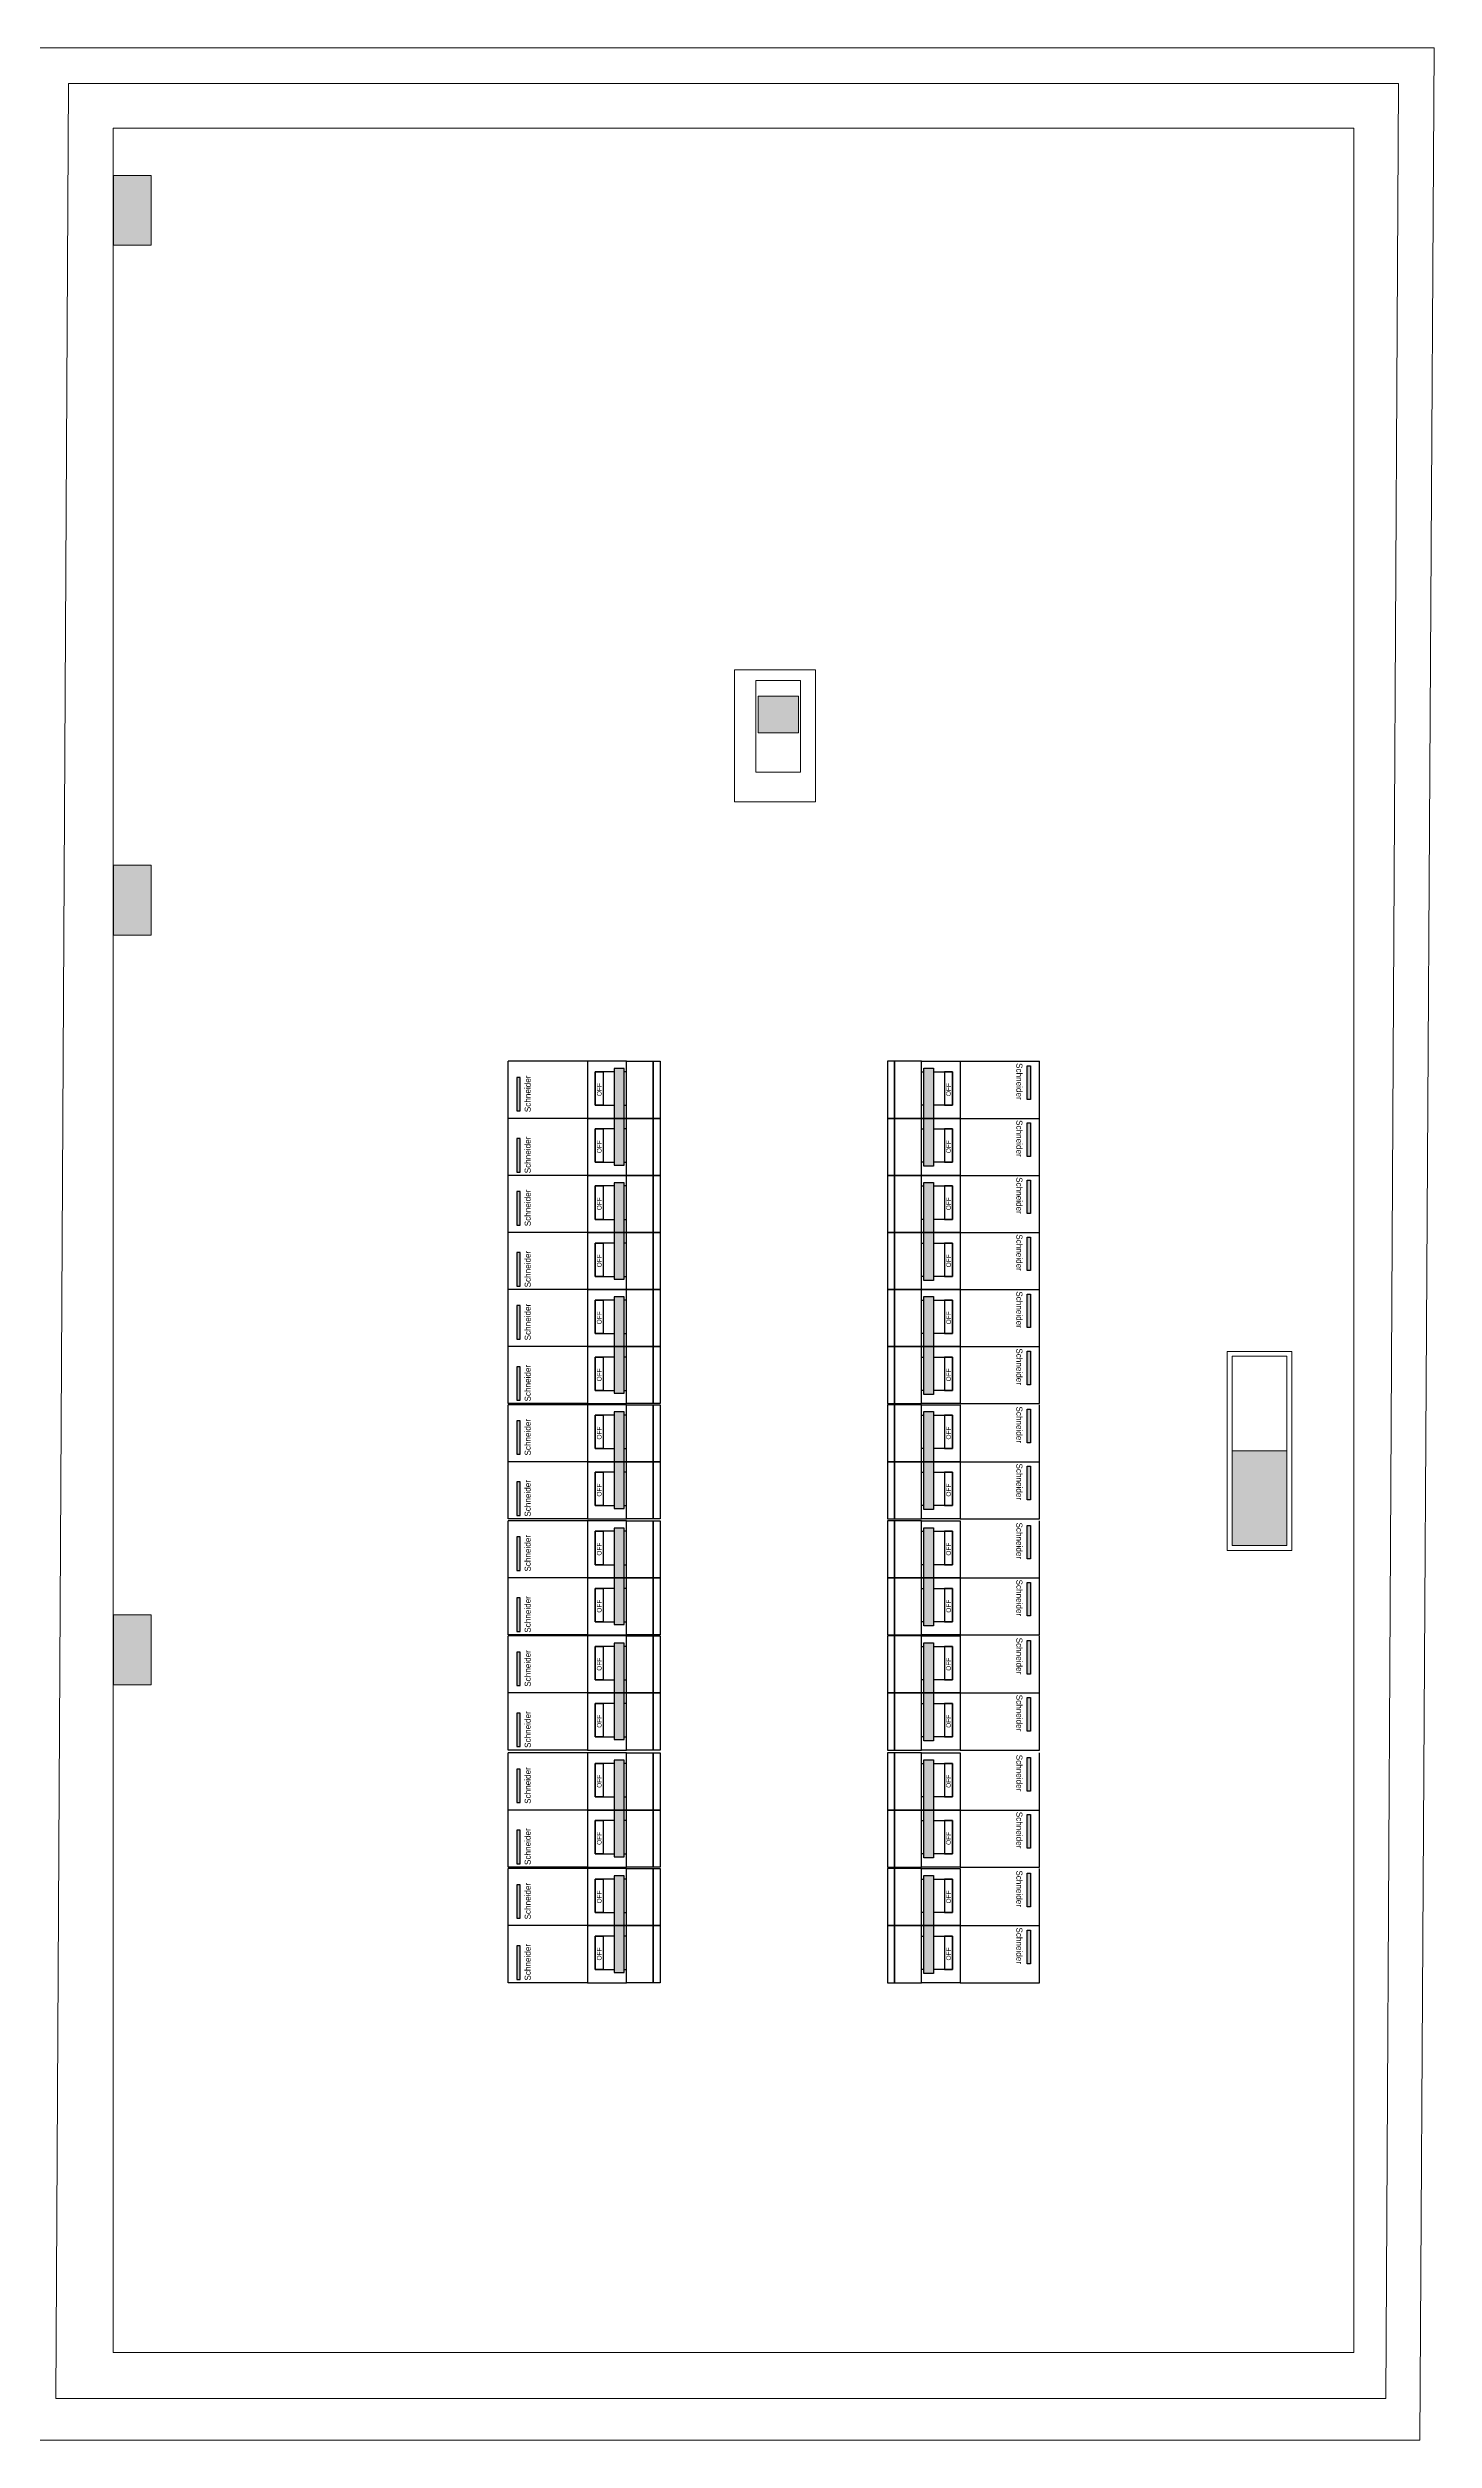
# Model space of a CAD drawing. Header units: inches. Extents: x 18739 to 22272, y 3658 to 7913.
# Drawn here: x 21853.6 to 21896.6, y 5305.5 to 5379.6 of the extents above; entities that cross this region are included whole.
import ezdxf

# ---------------------------------------------------------------- set-up
doc = ezdxf.new("R2010")
doc.units = ezdxf.units.IN
doc.header["$MEASUREMENT"] = 0
doc.layers.add('125-250AT', color=7, linetype='Continuous', lineweight=13)
doc.layers.add('ENCLOSRURE', color=7, linetype='Continuous', lineweight=20)
doc.layers.add('20-80AT', color=85, linetype='Continuous')
doc.styles.get("Standard").update_dxf_attribs({"font": 'arial.ttf'})

msp = doc.modelspace()

# ---------------------------------------------------------------- hatches: boundary and pattern name
h = msp.add_hatch(color=3)
h.dxf.hatch_style = 1
h.paths.add_polyline_path([(21884.10532, 5348.05945), (21884.00391, 5348.05945), (21884.00391, 5347.02035), (21884.10532, 5347.02035)])
h = msp.add_hatch(color=3)
h.dxf.hatch_style = 1
h.paths.add_polyline_path([(21868.1789, 5346.66373), (21868.28032, 5346.66373), (21868.28032, 5347.70283), (21868.1789, 5347.70283)])
h = msp.add_hatch(color=3)
h.dxf.hatch_style = 1
h.paths.add_polyline_path([(21871.50392, 5347.9761), (21871.20234, 5347.9761), (21871.20234, 5344.98637), (21871.50392, 5344.98637)])
h = msp.add_hatch(color=3)
h.dxf.hatch_style = 1
h.paths.add_polyline_path([(21880.79372, 5347.9855), (21881.09531, 5347.9855), (21881.09531, 5344.94942), (21880.79372, 5344.94942)])
h = msp.add_hatch(color=3)
h.dxf.hatch_style = 1
h.paths.add_polyline_path([(21868.1789, 5344.76897), (21868.28032, 5344.76897), (21868.28032, 5345.80807), (21868.1789, 5345.80807)])
h = msp.add_hatch(color=3)
h.dxf.hatch_style = 1
h.paths.add_polyline_path([(21884.10534, 5346.29104), (21884.00392, 5346.29104), (21884.00392, 5345.25194), (21884.10534, 5345.25194)])
h = msp.add_hatch(color=3)
h.dxf.hatch_style = 1
h.paths.add_polyline_path([(21871.50391, 5344.43929), (21871.20232, 5344.43929), (21871.20232, 5341.44956), (21871.50391, 5341.44956)])
h = msp.add_hatch(color=3)
h.dxf.hatch_style = 1
h.paths.add_polyline_path([(21880.79371, 5344.44869), (21881.0953, 5344.44869), (21881.0953, 5341.41261), (21880.79371, 5341.41261)])
h = msp.add_hatch(color=3)
h.dxf.hatch_style = 1
h.paths.add_polyline_path([(21884.10531, 5344.52264), (21884.0039, 5344.52264), (21884.0039, 5343.48354), (21884.10531, 5343.48354)])
h = msp.add_hatch(color=3)
h.dxf.hatch_style = 1
h.paths.add_polyline_path([(21868.17889, 5343.12692), (21868.28031, 5343.12692), (21868.28031, 5344.16602), (21868.17889, 5344.16602)])
h = msp.add_hatch(color=3)
h.dxf.hatch_style = 1
h.paths.add_polyline_path([(21868.17889, 5341.23216), (21868.28031, 5341.23216), (21868.28031, 5342.27126), (21868.17889, 5342.27126)])
h = msp.add_hatch(color=3)
h.dxf.hatch_style = 1
h.paths.add_polyline_path([(21884.10532, 5342.75423), (21884.00391, 5342.75423), (21884.00391, 5341.71513), (21884.10532, 5341.71513)])
h = msp.add_hatch(color=3)
h.dxf.hatch_style = 1
h.paths.add_polyline_path([(21868.17888, 5339.59011), (21868.28029, 5339.59011), (21868.28029, 5340.62921), (21868.17888, 5340.62921)])
h = msp.add_hatch(color=3)
h.dxf.hatch_style = 1
h.paths.add_polyline_path([(21871.5039, 5340.90248), (21871.20231, 5340.90248), (21871.20231, 5337.91275), (21871.5039, 5337.91275)])
h = msp.add_hatch(color=3)
h.dxf.hatch_style = 1
h.paths.add_polyline_path([(21880.7937, 5340.91188), (21881.09529, 5340.91188), (21881.09529, 5337.8758), (21880.7937, 5337.8758)])
h = msp.add_hatch(color=3)
h.dxf.hatch_style = 1
h.paths.add_polyline_path([(21884.1053, 5340.98583), (21884.00388, 5340.98583), (21884.00388, 5339.94673), (21884.1053, 5339.94673)])
h = msp.add_hatch(color=3)
h.dxf.hatch_style = 1
h.paths.add_polyline_path([(21884.10531, 5339.21742), (21884.0039, 5339.21742), (21884.0039, 5338.17832), (21884.10531, 5338.17832)])
h = msp.add_hatch(color=3)
h.dxf.hatch_style = 1
h.paths.add_polyline_path([(21868.17888, 5337.69535), (21868.28029, 5337.69535), (21868.28029, 5338.73445), (21868.17888, 5338.73445)])
h = msp.add_hatch(color=3)
h.dxf.hatch_style = 1
h.paths.add_polyline_path([(21868.17888, 5336.02054), (21868.28029, 5336.02054), (21868.28029, 5337.05964), (21868.17888, 5337.05964)])
h = msp.add_hatch(color=3)
h.dxf.hatch_style = 1
h.paths.add_polyline_path([(21871.5039, 5337.33291), (21871.20231, 5337.33291), (21871.20231, 5334.34318), (21871.5039, 5334.34318)])
h = msp.add_hatch(color=3)
h.dxf.hatch_style = 1
h.paths.add_polyline_path([(21880.7937, 5337.34231), (21881.09529, 5337.34231), (21881.09529, 5334.30623), (21880.7937, 5334.30623)])
h = msp.add_hatch(color=3)
h.dxf.hatch_style = 1
h.paths.add_polyline_path([(21884.1053, 5337.41626), (21884.00388, 5337.41626), (21884.00388, 5336.37716), (21884.1053, 5336.37716)])
h = msp.add_hatch(color=3)
h.dxf.hatch_style = 1
h.paths.add_polyline_path([(21884.10531, 5335.64785), (21884.0039, 5335.64785), (21884.0039, 5334.60875), (21884.10531, 5334.60875)])
h = msp.add_hatch(color=3)
h.dxf.hatch_style = 1
h.paths.add_polyline_path([(21868.17888, 5334.12578), (21868.28029, 5334.12578), (21868.28029, 5335.16488), (21868.17888, 5335.16488)])
h = msp.add_hatch(color=3)
h.dxf.hatch_style = 1
h.paths.add_polyline_path([(21868.17888, 5332.42286), (21868.28029, 5332.42286), (21868.28029, 5333.46196), (21868.17888, 5333.46196)])
h = msp.add_hatch(color=3)
h.dxf.hatch_style = 1
h.paths.add_polyline_path([(21871.5039, 5333.73522), (21871.20231, 5333.73522), (21871.20231, 5330.7455), (21871.5039, 5330.7455)])
h = msp.add_hatch(color=3)
h.dxf.hatch_style = 1
h.paths.add_polyline_path([(21880.7937, 5333.74463), (21881.09529, 5333.74463), (21881.09529, 5330.70855), (21880.7937, 5330.70855)])
h = msp.add_hatch(color=3)
h.dxf.hatch_style = 1
h.paths.add_polyline_path([(21884.1053, 5333.81858), (21884.00388, 5333.81858), (21884.00388, 5332.77948), (21884.1053, 5332.77948)])
h = msp.add_hatch(color=3)
h.dxf.hatch_style = 1
h.paths.add_polyline_path([(21884.10531, 5332.05017), (21884.0039, 5332.05017), (21884.0039, 5331.01107), (21884.10531, 5331.01107)])
h = msp.add_hatch(color=3)
h.dxf.hatch_style = 1
h.paths.add_polyline_path([(21868.17888, 5330.5281), (21868.28029, 5330.5281), (21868.28029, 5331.5672), (21868.17888, 5331.5672)])
h = msp.add_hatch(color=3)
h.dxf.hatch_style = 1
h.paths.add_polyline_path([(21884.1053, 5330.24902), (21884.00388, 5330.24902), (21884.00388, 5329.20992), (21884.1053, 5329.20992)])
h = msp.add_hatch(color=3)
h.dxf.hatch_style = 1
h.paths.add_polyline_path([(21868.17888, 5328.8533), (21868.28029, 5328.8533), (21868.28029, 5329.8924), (21868.17888, 5329.8924)])
h = msp.add_hatch(color=3)
h.dxf.hatch_style = 1
h.paths.add_polyline_path([(21871.5039, 5330.16566), (21871.20231, 5330.16566), (21871.20231, 5327.17594), (21871.5039, 5327.17594)])
h = msp.add_hatch(color=3)
h.dxf.hatch_style = 1
h.paths.add_polyline_path([(21880.7937, 5330.17507), (21881.09529, 5330.17507), (21881.09529, 5327.13899), (21880.7937, 5327.13899)])
h = msp.add_hatch(color=3)
h.dxf.hatch_style = 1
h.paths.add_polyline_path([(21868.17888, 5326.95854), (21868.28029, 5326.95854), (21868.28029, 5327.99764), (21868.17888, 5327.99764)])
h = msp.add_hatch(color=3)
h.dxf.hatch_style = 1
h.paths.add_polyline_path([(21884.10531, 5328.48061), (21884.0039, 5328.48061), (21884.0039, 5327.44151), (21884.10531, 5327.44151)])
h = msp.add_hatch(color=3)
h.dxf.hatch_style = 1
h.paths.add_polyline_path([(21871.5039, 5326.53663), (21871.20231, 5326.53663), (21871.20231, 5323.5469), (21871.5039, 5323.5469)])
h = msp.add_hatch(color=3)
h.dxf.hatch_style = 1
h.paths.add_polyline_path([(21880.7937, 5326.54603), (21881.09529, 5326.54603), (21881.09529, 5323.50995), (21880.7937, 5323.50995)])
h = msp.add_hatch(color=3)
h.dxf.hatch_style = 1
h.paths.add_polyline_path([(21884.1053, 5326.61998), (21884.00388, 5326.61998), (21884.00388, 5325.58088), (21884.1053, 5325.58088)])
h = msp.add_hatch(color=3)
h.dxf.hatch_style = 1
h.paths.add_polyline_path([(21868.17888, 5325.22426), (21868.28029, 5325.22426), (21868.28029, 5326.26336), (21868.17888, 5326.26336)])
h = msp.add_hatch(color=3)
h.dxf.hatch_style = 1
h.paths.add_polyline_path([(21868.17888, 5323.3295), (21868.28029, 5323.3295), (21868.28029, 5324.3686), (21868.17888, 5324.3686)])
h = msp.add_hatch(color=3)
h.dxf.hatch_style = 1
h.paths.add_polyline_path([(21884.10531, 5324.85157), (21884.0039, 5324.85157), (21884.0039, 5323.81247), (21884.10531, 5323.81247)])
h = msp.add_hatch(color=3)
h.dxf.hatch_style = 1
h.paths.add_polyline_path([(21871.5039, 5322.95295), (21871.20231, 5322.95295), (21871.20231, 5319.96322), (21871.5039, 5319.96322)])
h = msp.add_hatch(color=3)
h.dxf.hatch_style = 1
h.paths.add_polyline_path([(21880.7937, 5322.96235), (21881.09529, 5322.96235), (21881.09529, 5319.92628), (21880.7937, 5319.92628)])
h = msp.add_hatch(color=3)
h.dxf.hatch_style = 1
h.paths.add_polyline_path([(21884.1053, 5323.0363), (21884.00388, 5323.0363), (21884.00388, 5321.99721), (21884.1053, 5321.99721)])
h = msp.add_hatch(color=3)
h.dxf.hatch_style = 1
h.paths.add_polyline_path([(21868.17888, 5321.64059), (21868.28029, 5321.64059), (21868.28029, 5322.67968), (21868.17888, 5322.67968)])
h = msp.add_hatch(color=3)
h.dxf.hatch_style = 1
h.paths.add_polyline_path([(21868.17888, 5319.74583), (21868.28029, 5319.74583), (21868.28029, 5320.78492), (21868.17888, 5320.78492)])
h = msp.add_hatch(color=3)
h.dxf.hatch_style = 1
h.paths.add_polyline_path([(21884.10531, 5321.26789), (21884.0039, 5321.26789), (21884.0039, 5320.2288), (21884.10531, 5320.2288)])
at = {"layer": 'ENCLOSRURE'}
h = msp.add_hatch(color=0, dxfattribs=at)
h.dxf.hatch_style = 1
h.paths.add_polyline_path([(21856.84474, 5375.66382), (21855.67781, 5375.66382), (21855.67781, 5373.49808), (21856.84474, 5373.49808)])
h = msp.add_hatch(color=6, dxfattribs=at)
h.dxf.hatch_style = 1
h.paths.add_polyline_path([(21876.91299, 5359.52492), (21875.66347, 5359.52492), (21875.66347, 5358.38263), (21876.91299, 5358.38263)])
h = msp.add_hatch(color=0, dxfattribs=at)
h.dxf.hatch_style = 1
h.paths.add_polyline_path([(21856.84474, 5354.27758), (21855.67781, 5354.27758), (21855.67781, 5352.11184), (21856.84474, 5352.11184)])
h = msp.add_hatch(color=1, dxfattribs=at)
h.dxf.hatch_style = 1
h.paths.add_polyline_path([(21890.35303, 5333.19243), (21892.04959, 5333.19243), (21892.04959, 5336.1256), (21890.35303, 5336.1256)])
h = msp.add_hatch(color=0, dxfattribs=at)
h.dxf.hatch_style = 1
h.paths.add_polyline_path([(21856.84474, 5331.04255), (21855.67781, 5331.04255), (21855.67781, 5328.8768), (21856.84474, 5328.8768)])

# ---------------------------------------------------------------- linework, layer by layer
at = {"color": 0}
for p, q in [((21870.37394, 5348.20163), (21867.91196, 5348.20157)), ((21881.9237, 5348.20158), (21884.38568, 5348.20158)), ((21870.37393, 5344.66482), (21867.91194, 5344.66476)), ((21881.92369, 5344.66477), (21884.38567, 5344.66477)), ((21870.37391, 5341.12801), (21867.91193, 5341.12795)), ((21881.92367, 5341.12796), (21884.38566, 5341.12796)), ((21870.37391, 5337.55844), (21867.91193, 5337.55838)), ((21870.37394, 5337.5912), (21867.91196, 5337.59114)), ((21881.9237, 5337.59115), (21884.38568, 5337.59115)), ((21870.37391, 5333.96075), (21867.91193, 5333.9607)), ((21870.37394, 5334.02163), (21867.91196, 5334.02157)), ((21881.9237, 5334.02158), (21884.38568, 5334.02158)), ((21870.37391, 5330.39119), (21867.91193, 5330.39114)), ((21870.37394, 5330.42394), (21867.91196, 5330.42389)), ((21881.9237, 5330.42389), (21884.38568, 5330.42389)), ((21870.37391, 5326.76216), (21867.91193, 5326.7621)), ((21870.37394, 5326.85438), (21867.91196, 5326.85433)), ((21881.9237, 5326.85433), (21884.38568, 5326.85433)), ((21870.37391, 5323.17848), (21867.91193, 5323.17842)), ((21870.37394, 5323.22535), (21867.91196, 5323.22529)), ((21881.9237, 5323.2253), (21884.38568, 5323.2253)), ((21870.37394, 5319.64167), (21867.91196, 5319.64161)), ((21881.9237, 5319.64162), (21884.38568, 5319.64162))]:
    msp.add_line(p, q, dxfattribs=at)
at = {"color": 3}
for points in [[(21884.10532, 5348.05945), (21884.10532, 5347.02035), (21884.00391, 5347.02035), (21884.00391, 5348.05945)], [(21868.1789, 5347.70283), (21868.1789, 5346.66373), (21868.28032, 5346.66373), (21868.28032, 5347.70283)], [(21871.50392, 5344.98637), (21871.50392, 5347.9761), (21871.20234, 5347.9761), (21871.20234, 5344.98637)], [(21880.79372, 5344.94942), (21880.79372, 5347.9855), (21881.09531, 5347.9855), (21881.09531, 5344.94942)], [(21868.1789, 5345.80807), (21868.1789, 5344.76897), (21868.28032, 5344.76897), (21868.28032, 5345.80807)], [(21884.10534, 5346.29104), (21884.10534, 5345.25194), (21884.00392, 5345.25194), (21884.00392, 5346.29104)], [(21871.50391, 5341.44956), (21871.50391, 5344.43929), (21871.20232, 5344.43929), (21871.20232, 5341.44956)], [(21880.79371, 5341.41261), (21880.79371, 5344.44869), (21881.0953, 5344.44869), (21881.0953, 5341.41261)], [(21884.10531, 5344.52264), (21884.10531, 5343.48354), (21884.0039, 5343.48354), (21884.0039, 5344.52264)], [(21868.17889, 5344.16602), (21868.17889, 5343.12692), (21868.28031, 5343.12692), (21868.28031, 5344.16602)], [(21868.17889, 5342.27126), (21868.17889, 5341.23216), (21868.28031, 5341.23216), (21868.28031, 5342.27126)], [(21884.10532, 5342.75423), (21884.10532, 5341.71513), (21884.00391, 5341.71513), (21884.00391, 5342.75423)], [(21868.17888, 5340.62921), (21868.17888, 5339.59011), (21868.28029, 5339.59011), (21868.28029, 5340.62921)], [(21871.5039, 5337.91275), (21871.5039, 5340.90248), (21871.20231, 5340.90248), (21871.20231, 5337.91275)], [(21880.7937, 5337.8758), (21880.7937, 5340.91188), (21881.09529, 5340.91188), (21881.09529, 5337.8758)], [(21884.1053, 5340.98583), (21884.1053, 5339.94673), (21884.00388, 5339.94673), (21884.00388, 5340.98583)], [(21884.10531, 5339.21742), (21884.10531, 5338.17832), (21884.0039, 5338.17832), (21884.0039, 5339.21742)], [(21868.17888, 5338.73445), (21868.17888, 5337.69535), (21868.28029, 5337.69535), (21868.28029, 5338.73445)], [(21868.17888, 5337.05964), (21868.17888, 5336.02054), (21868.28029, 5336.02054), (21868.28029, 5337.05964)], [(21871.5039, 5334.34318), (21871.5039, 5337.33291), (21871.20231, 5337.33291), (21871.20231, 5334.34318)], [(21880.7937, 5334.30623), (21880.7937, 5337.34231), (21881.09529, 5337.34231), (21881.09529, 5334.30623)], [(21884.1053, 5337.41626), (21884.1053, 5336.37716), (21884.00388, 5336.37716), (21884.00388, 5337.41626)], [(21884.10531, 5335.64785), (21884.10531, 5334.60875), (21884.0039, 5334.60875), (21884.0039, 5335.64785)], [(21868.17888, 5335.16488), (21868.17888, 5334.12578), (21868.28029, 5334.12578), (21868.28029, 5335.16488)], [(21868.17888, 5333.46196), (21868.17888, 5332.42286), (21868.28029, 5332.42286), (21868.28029, 5333.46196)], [(21871.5039, 5330.7455), (21871.5039, 5333.73522), (21871.20231, 5333.73522), (21871.20231, 5330.7455)], [(21880.7937, 5330.70855), (21880.7937, 5333.74463), (21881.09529, 5333.74463), (21881.09529, 5330.70855)], [(21884.1053, 5333.81858), (21884.1053, 5332.77948), (21884.00388, 5332.77948), (21884.00388, 5333.81858)], [(21884.10531, 5332.05017), (21884.10531, 5331.01107), (21884.0039, 5331.01107), (21884.0039, 5332.05017)], [(21868.17888, 5331.5672), (21868.17888, 5330.5281), (21868.28029, 5330.5281), (21868.28029, 5331.5672)], [(21884.1053, 5330.24902), (21884.1053, 5329.20992), (21884.00388, 5329.20992), (21884.00388, 5330.24902)], [(21868.17888, 5329.8924), (21868.17888, 5328.8533), (21868.28029, 5328.8533), (21868.28029, 5329.8924)], [(21871.5039, 5327.17594), (21871.5039, 5330.16566), (21871.20231, 5330.16566), (21871.20231, 5327.17594)], [(21880.7937, 5327.13899), (21880.7937, 5330.17507), (21881.09529, 5330.17507), (21881.09529, 5327.13899)], [(21868.17888, 5327.99764), (21868.17888, 5326.95854), (21868.28029, 5326.95854), (21868.28029, 5327.99764)], [(21884.10531, 5328.48061), (21884.10531, 5327.44151), (21884.0039, 5327.44151), (21884.0039, 5328.48061)], [(21871.5039, 5323.5469), (21871.5039, 5326.53663), (21871.20231, 5326.53663), (21871.20231, 5323.5469)], [(21880.7937, 5323.50995), (21880.7937, 5326.54603), (21881.09529, 5326.54603), (21881.09529, 5323.50995)], [(21884.1053, 5326.61998), (21884.1053, 5325.58088), (21884.00388, 5325.58088), (21884.00388, 5326.61998)], [(21868.17888, 5326.26336), (21868.17888, 5325.22426), (21868.28029, 5325.22426), (21868.28029, 5326.26336)], [(21868.17888, 5324.3686), (21868.17888, 5323.3295), (21868.28029, 5323.3295), (21868.28029, 5324.3686)], [(21884.10531, 5324.85157), (21884.10531, 5323.81247), (21884.0039, 5323.81247), (21884.0039, 5324.85157)], [(21871.5039, 5319.96322), (21871.5039, 5322.95295), (21871.20231, 5322.95295), (21871.20231, 5319.96322)], [(21880.7937, 5319.92628), (21880.7937, 5322.96235), (21881.09529, 5322.96235), (21881.09529, 5319.92628)], [(21884.1053, 5323.0363), (21884.1053, 5321.99721), (21884.00388, 5321.99721), (21884.00388, 5323.0363)], [(21868.17888, 5322.67968), (21868.17888, 5321.64059), (21868.28029, 5321.64059), (21868.28029, 5322.67968)], [(21868.17888, 5320.78492), (21868.17888, 5319.74583), (21868.28029, 5319.74583), (21868.28029, 5320.78492)], [(21884.10531, 5321.26789), (21884.10531, 5320.2288), (21884.0039, 5320.2288), (21884.0039, 5321.26789)]]:
    msp.add_lwpolyline(points, close=True, dxfattribs=at)
at = {"layer": '125-250AT'}
for points in [[(21874.92823, 5360.33216), (21877.4407, 5360.33216), (21877.4407, 5356.2451), (21874.92823, 5356.2451)], [(21875.58827, 5360.00321), (21876.97765, 5360.00321), (21876.97765, 5357.16816), (21875.58827, 5357.16816)], [(21875.66347, 5359.52492), (21876.91299, 5359.52492), (21876.91299, 5358.38263), (21875.66347, 5358.38263)]]:
    msp.add_lwpolyline(points, close=True, dxfattribs=at)
at = {"layer": '20-80AT', "color": 0}
for p, q in [((21870.37394, 5346.43322), (21867.91195, 5346.43316)), ((21881.9237, 5346.43322), (21884.38569, 5346.43316)), ((21870.37394, 5344.66485), (21867.91195, 5344.66479)), ((21881.9237, 5344.66485), (21884.38569, 5344.66479)), ((21870.37393, 5342.89641), (21867.91194, 5342.89635)), ((21881.92369, 5342.89641), (21884.38568, 5342.89635)), ((21870.37393, 5341.12804), (21867.91194, 5341.12799)), ((21881.92369, 5341.12804), (21884.38568, 5341.12799)), ((21870.37391, 5339.3596), (21867.91192, 5339.35955)), ((21881.92368, 5339.3596), (21884.38567, 5339.35955)), ((21870.37391, 5337.59123), (21867.91192, 5337.59118)), ((21881.92368, 5337.59123), (21884.38567, 5337.59118)), ((21870.37391, 5335.79003), (21867.91192, 5335.78998)), ((21881.92368, 5335.79003), (21884.38567, 5335.78998)), ((21870.37391, 5334.02166), (21867.91192, 5334.02161)), ((21881.92368, 5334.02166), (21884.38567, 5334.02161)), ((21870.37391, 5332.19235), (21867.91192, 5332.19229)), ((21881.92368, 5332.19235), (21884.38567, 5332.19229)), ((21870.37391, 5330.42398), (21867.91192, 5330.42392)), ((21881.92368, 5330.42398), (21884.38567, 5330.42392)), ((21870.37391, 5328.62279), (21867.91192, 5328.62273)), ((21881.92368, 5328.62279), (21884.38567, 5328.62273)), ((21870.37391, 5326.85442), (21867.91192, 5326.85436)), ((21881.92368, 5326.85442), (21884.38567, 5326.85436)), ((21870.37391, 5324.99375), (21867.91192, 5324.99369)), ((21881.92368, 5324.99375), (21884.38567, 5324.99369)), ((21870.37391, 5323.22538), (21867.91192, 5323.22533)), ((21881.92368, 5323.22538), (21884.38567, 5323.22533)), ((21870.37391, 5321.41008), (21867.91192, 5321.41002)), ((21881.92368, 5321.41008), (21884.38567, 5321.41002)), ((21870.37391, 5319.64171), (21867.91192, 5319.64165)), ((21881.92368, 5319.64171), (21884.38567, 5319.64165))]:
    msp.add_line(p, q, dxfattribs=at)
for points in [[(21870.37394, 5348.20157), (21870.37394, 5346.4332), (21867.91196, 5346.4332), (21867.91196, 5348.20157)], [(21881.9237, 5348.20158), (21881.9237, 5346.43321), (21884.38568, 5346.43321), (21884.38568, 5348.20158)], [(21871.20233, 5347.87469), (21870.60973, 5347.87469), (21870.60973, 5346.84017), (21871.20233, 5346.84017)], [(21871.50391, 5346.84017), (21871.57766, 5346.84017), (21871.57766, 5347.87469), (21871.50392, 5347.87469)], [(21880.79372, 5346.84017), (21880.71998, 5346.84017), (21880.71998, 5347.8747), (21880.79372, 5347.8747)], [(21881.09531, 5347.8747), (21881.68791, 5347.8747), (21881.68791, 5346.84017), (21881.09531, 5346.84017)], [(21870.37393, 5346.43316), (21870.37393, 5344.66479), (21867.91195, 5344.66479), (21867.91195, 5346.43316)], [(21871.20232, 5346.10629), (21870.60972, 5346.10629), (21870.60972, 5345.07176), (21871.20232, 5345.07176)], [(21871.50391, 5345.07176), (21871.57765, 5345.07176), (21871.57765, 5346.10629), (21871.50391, 5346.10629)], [(21881.9237, 5346.43321), (21880.71989, 5346.43323)], [(21880.71989, 5346.43322), (21880.79373, 5346.43322)], [(21880.79374, 5345.07176), (21880.71999, 5345.07176), (21880.71999, 5346.10629), (21880.79373, 5346.10629)], [(21881.09532, 5346.43321), (21881.9237, 5346.4332)], [(21881.09532, 5346.10629), (21881.68792, 5346.10629), (21881.68792, 5345.07176), (21881.09532, 5345.07176)], [(21881.92371, 5346.43316), (21881.92371, 5344.66479), (21884.38569, 5344.66479), (21884.38569, 5346.43316)], [(21870.37393, 5344.66476), (21870.37393, 5342.89639), (21867.91194, 5342.89639), (21867.91194, 5344.66476)], [(21871.20231, 5344.33788), (21870.60971, 5344.33788), (21870.60971, 5343.30336), (21871.20231, 5343.30336)], [(21871.5039, 5343.30336), (21871.57764, 5343.30336), (21871.57764, 5344.33788), (21871.5039, 5344.33788)], [(21880.79371, 5343.30336), (21880.71997, 5343.30336), (21880.71997, 5344.33789), (21880.79371, 5344.33789)], [(21881.0953, 5344.33789), (21881.6879, 5344.33789), (21881.6879, 5343.30336), (21881.0953, 5343.30336)], [(21881.92369, 5344.66477), (21881.92369, 5342.8964), (21884.38567, 5342.8964), (21884.38567, 5344.66477)], [(21870.37392, 5342.89635), (21870.37392, 5341.12799), (21867.91194, 5341.12799), (21867.91194, 5342.89635)], [(21881.92369, 5342.8964), (21880.71988, 5342.89642)], [(21880.71988, 5342.89641), (21880.79372, 5342.89641)], [(21881.09531, 5342.8964), (21881.92369, 5342.89639)], [(21881.9237, 5342.89635), (21881.9237, 5341.12799), (21884.38568, 5341.12799), (21884.38568, 5342.89635)], [(21871.20231, 5342.56948), (21870.60971, 5342.56948), (21870.60971, 5341.53495), (21871.20231, 5341.53495)], [(21871.50389, 5341.53495), (21871.57764, 5341.53495), (21871.57764, 5342.56948), (21871.5039, 5342.56948)], [(21880.79372, 5341.53495), (21880.71998, 5341.53495), (21880.71998, 5342.56948), (21880.79372, 5342.56948)], [(21881.09531, 5342.56948), (21881.68791, 5342.56948), (21881.68791, 5341.53495), (21881.09531, 5341.53495)], [(21870.37391, 5341.12795), (21870.37391, 5339.35958), (21867.91193, 5339.35958), (21867.91193, 5341.12795)], [(21871.2023, 5340.80107), (21870.6097, 5340.80107), (21870.6097, 5339.76655), (21871.2023, 5339.76655)], [(21871.50389, 5339.76655), (21871.57763, 5339.76655), (21871.57763, 5340.80107), (21871.50389, 5340.80107)], [(21880.7937, 5339.76655), (21880.71995, 5339.76655), (21880.71995, 5340.80108), (21880.7937, 5340.80108)], [(21881.09529, 5340.80108), (21881.68788, 5340.80108), (21881.68788, 5339.76655), (21881.09529, 5339.76655)], [(21881.92367, 5341.12796), (21881.92367, 5339.35959), (21884.38566, 5339.35959), (21884.38566, 5341.12796)], [(21870.37391, 5339.35955), (21870.37391, 5337.59118), (21867.91192, 5337.59118), (21867.91192, 5339.35955)], [(21881.92368, 5339.35959), (21880.71987, 5339.35961)], [(21880.71987, 5339.3596), (21880.79371, 5339.3596)], [(21881.09529, 5339.35959), (21881.92368, 5339.35958)], [(21881.92369, 5339.35955), (21881.92369, 5337.59118), (21884.38567, 5337.59118), (21884.38567, 5339.35955)], [(21871.2023, 5339.03267), (21870.6097, 5339.03267), (21870.6097, 5337.99814), (21871.2023, 5337.99814)], [(21871.50388, 5337.99814), (21871.57763, 5337.99814), (21871.57763, 5339.03267), (21871.50388, 5339.03267)], [(21880.79371, 5337.99814), (21880.71997, 5337.99814), (21880.71997, 5339.03267), (21880.79371, 5339.03267)], [(21881.0953, 5339.03267), (21881.6879, 5339.03267), (21881.6879, 5337.99814), (21881.0953, 5337.99814)], [(21870.37391, 5337.55838), (21870.37391, 5335.79001), (21867.91193, 5335.79001), (21867.91193, 5337.55838)], [(21871.2023, 5337.2315), (21870.6097, 5337.2315), (21870.6097, 5336.19698), (21871.2023, 5336.19698)], [(21871.50389, 5336.19698), (21871.57763, 5336.19698), (21871.57763, 5337.2315), (21871.50389, 5337.2315)], [(21880.7937, 5336.19698), (21880.71995, 5336.19698), (21880.71995, 5337.23151), (21880.7937, 5337.23151)], [(21881.09529, 5337.23151), (21881.68788, 5337.23151), (21881.68788, 5336.19698), (21881.09529, 5336.19698)], [(21881.92367, 5337.55839), (21881.92367, 5335.79002), (21884.38566, 5335.79002), (21884.38566, 5337.55839)], [(21870.37391, 5335.78998), (21870.37391, 5334.02161), (21867.91192, 5334.02161), (21867.91192, 5335.78998)], [(21871.2023, 5335.4631), (21870.6097, 5335.4631), (21870.6097, 5334.42857), (21871.2023, 5334.42857)], [(21871.50388, 5334.42857), (21871.57763, 5334.42857), (21871.57763, 5335.4631), (21871.50388, 5335.4631)], [(21881.92368, 5335.79002), (21880.71987, 5335.79004)], [(21880.71987, 5335.79003), (21880.79371, 5335.79003)], [(21880.79371, 5334.42857), (21880.71997, 5334.42857), (21880.71997, 5335.4631), (21880.79371, 5335.4631)], [(21881.09529, 5335.79002), (21881.92368, 5335.79001)], [(21881.0953, 5335.4631), (21881.6879, 5335.4631), (21881.6879, 5334.42857), (21881.0953, 5334.42857)], [(21881.92369, 5335.78998), (21881.92369, 5334.02161), (21884.38567, 5334.02161), (21884.38567, 5335.78998)], [(21870.37391, 5333.9607), (21870.37391, 5332.19233), (21867.91193, 5332.19233), (21867.91193, 5333.9607)], [(21881.92367, 5333.9607), (21881.92367, 5332.19233), (21884.38566, 5332.19233), (21884.38566, 5333.9607)], [(21871.2023, 5333.63382), (21870.6097, 5333.63382), (21870.6097, 5332.5993), (21871.2023, 5332.5993)], [(21871.50389, 5332.5993), (21871.57763, 5332.5993), (21871.57763, 5333.63382), (21871.50389, 5333.63382)], [(21880.7937, 5332.5993), (21880.71995, 5332.5993), (21880.71995, 5333.63383), (21880.7937, 5333.63383)], [(21881.09529, 5333.63383), (21881.68788, 5333.63383), (21881.68788, 5332.5993), (21881.09529, 5332.5993)], [(21870.37391, 5332.19229), (21870.37391, 5330.42392), (21867.91192, 5330.42392), (21867.91192, 5332.19229)], [(21871.2023, 5331.86542), (21870.6097, 5331.86542), (21870.6097, 5330.83089), (21871.2023, 5330.83089)], [(21871.50388, 5330.83089), (21871.57763, 5330.83089), (21871.57763, 5331.86542), (21871.50388, 5331.86542)], [(21881.92368, 5332.19234), (21880.71987, 5332.19236)], [(21880.71987, 5332.19235), (21880.79371, 5332.19234)], [(21880.79371, 5330.83089), (21880.71997, 5330.83089), (21880.71997, 5331.86542), (21880.79371, 5331.86542)], [(21881.09529, 5332.19234), (21881.92368, 5332.19233)], [(21881.0953, 5331.86542), (21881.6879, 5331.86542), (21881.6879, 5330.83089), (21881.0953, 5330.83089)], [(21881.92369, 5332.19229), (21881.92369, 5330.42392), (21884.38567, 5330.42392), (21884.38567, 5332.19229)], [(21870.37391, 5330.39114), (21870.37391, 5328.62277), (21867.91193, 5328.62277), (21867.91193, 5330.39114)], [(21881.92367, 5330.39114), (21881.92367, 5328.62277), (21884.38566, 5328.62277), (21884.38566, 5330.39114)], [(21871.2023, 5330.06426), (21870.6097, 5330.06426), (21870.6097, 5329.02973), (21871.2023, 5329.02973)], [(21871.50389, 5329.02973), (21871.57763, 5329.02973), (21871.57763, 5330.06426), (21871.50389, 5330.06426)], [(21880.7937, 5329.02974), (21880.71995, 5329.02974), (21880.71995, 5330.06427), (21880.7937, 5330.06427)], [(21881.09529, 5330.06427), (21881.68788, 5330.06427), (21881.68788, 5329.02974), (21881.09529, 5329.02974)], [(21870.37391, 5328.62273), (21870.37391, 5326.85436), (21867.91192, 5326.85436), (21867.91192, 5328.62273)], [(21871.2023, 5328.29585), (21870.6097, 5328.29585), (21870.6097, 5327.26133), (21871.2023, 5327.26133)], [(21871.50388, 5327.26133), (21871.57763, 5327.26133), (21871.57763, 5328.29585), (21871.50388, 5328.29585)], [(21881.92368, 5328.62278), (21880.71987, 5328.6228)], [(21880.71987, 5328.62279), (21880.79371, 5328.62278)], [(21880.79371, 5327.26133), (21880.71997, 5327.26133), (21880.71997, 5328.29585), (21880.79371, 5328.29585)], [(21881.09529, 5328.62278), (21881.92368, 5328.62277)], [(21881.0953, 5328.29585), (21881.6879, 5328.29585), (21881.6879, 5327.26133), (21881.0953, 5327.26133)], [(21881.92369, 5328.62273), (21881.92369, 5326.85436), (21884.38567, 5326.85436), (21884.38567, 5328.62273)], [(21870.37391, 5326.7621), (21870.37391, 5324.99373), (21867.91193, 5324.99373), (21867.91193, 5326.7621)], [(21881.92367, 5326.76211), (21881.92367, 5324.99374), (21884.38566, 5324.99374), (21884.38566, 5326.76211)], [(21871.2023, 5326.43522), (21870.6097, 5326.43522), (21870.6097, 5325.4007), (21871.2023, 5325.4007)], [(21871.50389, 5325.4007), (21871.57763, 5325.4007), (21871.57763, 5326.43522), (21871.50389, 5326.43522)], [(21880.7937, 5325.4007), (21880.71995, 5325.4007), (21880.71995, 5326.43523), (21880.7937, 5326.43523)], [(21881.09529, 5326.43523), (21881.68788, 5326.43523), (21881.68788, 5325.4007), (21881.09529, 5325.4007)], [(21870.37391, 5324.99369), (21870.37391, 5323.22533), (21867.91192, 5323.22533), (21867.91192, 5324.99369)], [(21871.2023, 5324.66682), (21870.6097, 5324.66682), (21870.6097, 5323.63229), (21871.2023, 5323.63229)], [(21871.50388, 5323.63229), (21871.57763, 5323.63229), (21871.57763, 5324.66682), (21871.50388, 5324.66682)], [(21881.92368, 5324.99374), (21880.71987, 5324.99376)], [(21880.71987, 5324.99375), (21880.79371, 5324.99375)], [(21880.79371, 5323.63229), (21880.71997, 5323.63229), (21880.71997, 5324.66682), (21880.79371, 5324.66682)], [(21881.09529, 5324.99374), (21881.92368, 5324.99373)], [(21881.0953, 5324.66682), (21881.6879, 5324.66682), (21881.6879, 5323.63229), (21881.0953, 5323.63229)], [(21881.92369, 5324.99369), (21881.92369, 5323.22533), (21884.38567, 5323.22533), (21884.38567, 5324.99369)], [(21870.37391, 5323.17842), (21870.37391, 5321.41005), (21867.91193, 5321.41005), (21867.91193, 5323.17842)], [(21871.2023, 5322.85155), (21870.6097, 5322.85155), (21870.6097, 5321.81702), (21871.2023, 5321.81702)], [(21871.50389, 5321.81702), (21871.57763, 5321.81702), (21871.57763, 5322.85155), (21871.50389, 5322.85155)], [(21880.7937, 5321.81703), (21880.71995, 5321.81703), (21880.71995, 5322.85155), (21880.7937, 5322.85155)], [(21881.09529, 5322.85155), (21881.68788, 5322.85155), (21881.68788, 5321.81703), (21881.09529, 5321.81703)], [(21881.92367, 5323.17843), (21881.92367, 5321.41006), (21884.38566, 5321.41006), (21884.38566, 5323.17843)], [(21870.37391, 5321.41002), (21870.37391, 5319.64165), (21867.91192, 5319.64165), (21867.91192, 5321.41002)], [(21881.92368, 5321.41007), (21880.71987, 5321.41008)], [(21880.71987, 5321.41007), (21880.79371, 5321.41007)], [(21881.09529, 5321.41007), (21881.92368, 5321.41005)], [(21881.92369, 5321.41002), (21881.92369, 5319.64165), (21884.38567, 5319.64165), (21884.38567, 5321.41002)], [(21871.2023, 5321.08314), (21870.6097, 5321.08314), (21870.6097, 5320.04862), (21871.2023, 5320.04862)], [(21871.50388, 5320.04862), (21871.57763, 5320.04862), (21871.57763, 5321.08314), (21871.50388, 5321.08314)], [(21880.79371, 5320.04862), (21880.71997, 5320.04862), (21880.71997, 5321.08314), (21880.79371, 5321.08314)], [(21881.0953, 5321.08314), (21881.6879, 5321.08314), (21881.6879, 5320.04862), (21881.0953, 5320.04862)]]:
    msp.add_lwpolyline(points, dxfattribs=at)
for points in [[(21871.57766, 5346.43322), (21871.57766, 5348.20163), (21870.37394, 5348.20163), (21870.37394, 5346.43322)], [(21871.57775, 5348.20164), (21872.40991, 5348.20164), (21872.40991, 5346.43323), (21871.57775, 5346.43323)], [(21872.40991, 5348.20164), (21872.6277, 5348.20164), (21872.6277, 5346.43324), (21872.40991, 5346.43324)], [(21879.88773, 5348.20165), (21879.66994, 5348.20165), (21879.66994, 5346.43325), (21879.88773, 5346.43325)], [(21880.71988, 5348.20165), (21879.88773, 5348.20165), (21879.88773, 5346.43324), (21880.71988, 5346.43324)], [(21880.71998, 5346.43323), (21880.71997, 5348.20163), (21881.92369, 5348.20163), (21881.9237, 5346.43323)], [(21870.60973, 5346.84017), (21870.60973, 5347.87469), (21870.8579, 5347.87469), (21870.8579, 5346.84017)], [(21881.68791, 5346.84017), (21881.68791, 5347.8747), (21881.43973, 5347.8747), (21881.43973, 5346.84017)], [(21871.57765, 5344.66482), (21871.57766, 5346.43322), (21870.37394, 5346.43322), (21870.37393, 5344.66482)], [(21870.60972, 5345.07176), (21870.60972, 5346.10629), (21870.8579, 5346.10629), (21870.8579, 5345.07176)], [(21871.57775, 5346.43324), (21872.4099, 5346.43324), (21872.4099, 5344.66482), (21871.57775, 5344.66482)], [(21872.4099, 5346.43324), (21872.62769, 5346.43324), (21872.62769, 5344.66484), (21872.4099, 5344.66484)], [(21879.88774, 5346.43324), (21879.66995, 5346.43324), (21879.66995, 5344.66484), (21879.88774, 5344.66484)], [(21880.7199, 5346.43324), (21879.88774, 5346.43324), (21879.88774, 5344.66482), (21880.7199, 5344.66482)], [(21880.71999, 5344.66482), (21880.71998, 5346.43322), (21881.9237, 5346.43322), (21881.92371, 5344.66482)], [(21881.68792, 5345.07176), (21881.68792, 5346.10629), (21881.43974, 5346.10629), (21881.43974, 5345.07176)], [(21871.57765, 5342.89641), (21871.57765, 5344.66482), (21870.37393, 5344.66482), (21870.37393, 5342.89641)], [(21870.60971, 5343.30336), (21870.60971, 5344.33788), (21870.85789, 5344.33788), (21870.85789, 5343.30336)], [(21871.57774, 5344.66483), (21872.4099, 5344.66483), (21872.4099, 5342.89642), (21871.57774, 5342.89642)], [(21872.4099, 5344.66483), (21872.62769, 5344.66483), (21872.62769, 5342.89643), (21872.4099, 5342.89643)], [(21879.88772, 5344.66484), (21879.66993, 5344.66484), (21879.66993, 5342.89644), (21879.88772, 5342.89644)], [(21880.71987, 5344.66484), (21879.88772, 5344.66484), (21879.88772, 5342.89643), (21880.71987, 5342.89643)], [(21880.71997, 5342.89642), (21880.71996, 5344.66482), (21881.92368, 5344.66482), (21881.92369, 5342.89642)], [(21881.6879, 5343.30336), (21881.6879, 5344.33789), (21881.43972, 5344.33789), (21881.43972, 5343.30336)], [(21871.57764, 5341.12801), (21871.57765, 5342.89641), (21870.37393, 5342.89641), (21870.37392, 5341.12801)], [(21871.57773, 5342.89643), (21872.40989, 5342.89643), (21872.40989, 5341.12801), (21871.57773, 5341.12801)], [(21872.40989, 5342.89643), (21872.62768, 5342.89643), (21872.62768, 5341.12803), (21872.40989, 5341.12803)], [(21879.88773, 5342.89643), (21879.66994, 5342.89643), (21879.66994, 5341.12803), (21879.88773, 5341.12803)], [(21880.71988, 5342.89643), (21879.88773, 5342.89643), (21879.88773, 5341.12801), (21880.71988, 5341.12801)], [(21880.71998, 5341.12801), (21880.71997, 5342.89641), (21881.92369, 5342.89641), (21881.9237, 5341.12801)], [(21870.60971, 5341.53495), (21870.60971, 5342.56948), (21870.85789, 5342.56948), (21870.85789, 5341.53495)], [(21881.68791, 5341.53495), (21881.68791, 5342.56948), (21881.43973, 5342.56948), (21881.43973, 5341.53495)], [(21871.57763, 5339.3596), (21871.57764, 5341.12801), (21870.37392, 5341.12801), (21870.37391, 5339.3596)], [(21870.6097, 5339.76655), (21870.6097, 5340.80107), (21870.85788, 5340.80107), (21870.85788, 5339.76655)], [(21871.57773, 5341.12802), (21872.40988, 5341.12802), (21872.40988, 5339.35961), (21871.57773, 5339.35961)], [(21872.40988, 5341.12802), (21872.62767, 5341.12802), (21872.62767, 5339.35963), (21872.40988, 5339.35963)], [(21879.8877, 5341.12803), (21879.66991, 5341.12803), (21879.66991, 5339.35963), (21879.8877, 5339.35963)], [(21880.71986, 5341.12803), (21879.8877, 5341.12803), (21879.8877, 5339.35962), (21880.71986, 5339.35962)], [(21880.71995, 5339.35961), (21880.71995, 5341.12801), (21881.92367, 5341.12801), (21881.92367, 5339.35961)], [(21881.68788, 5339.76655), (21881.68788, 5340.80108), (21881.43971, 5340.80108), (21881.43971, 5339.76655)], [(21871.57763, 5337.5912), (21871.57763, 5339.3596), (21870.37391, 5339.3596), (21870.37391, 5337.5912)], [(21871.57772, 5339.35962), (21872.40988, 5339.35962), (21872.40988, 5337.59121), (21871.57772, 5337.59121)], [(21872.40988, 5339.35962), (21872.62767, 5339.35962), (21872.62767, 5337.59122), (21872.40988, 5337.59122)], [(21879.88772, 5339.35962), (21879.66993, 5339.35962), (21879.66993, 5337.59122), (21879.88772, 5337.59122)], [(21880.71987, 5339.35962), (21879.88772, 5339.35962), (21879.88772, 5337.59121), (21880.71987, 5337.59121)], [(21880.71997, 5337.5912), (21880.71996, 5339.3596), (21881.92368, 5339.3596), (21881.92369, 5337.5912)], [(21870.6097, 5337.99814), (21870.6097, 5339.03267), (21870.85787, 5339.03267), (21870.85787, 5337.99814)], [(21881.6879, 5337.99814), (21881.6879, 5339.03267), (21881.43972, 5339.03267), (21881.43972, 5337.99814)], [(21871.57763, 5335.79003), (21871.57764, 5337.55844), (21870.37392, 5337.55844), (21870.37391, 5335.79003)], [(21870.6097, 5336.19698), (21870.6097, 5337.2315), (21870.85788, 5337.2315), (21870.85788, 5336.19698)], [(21871.57773, 5337.55845), (21872.40988, 5337.55845), (21872.40988, 5335.79004), (21871.57773, 5335.79004)], [(21872.40988, 5337.55845), (21872.62767, 5337.55845), (21872.62767, 5335.79006), (21872.40988, 5335.79006)], [(21879.8877, 5337.55846), (21879.66991, 5337.55846), (21879.66991, 5335.79006), (21879.8877, 5335.79006)], [(21880.71986, 5337.55846), (21879.8877, 5337.55846), (21879.8877, 5335.79005), (21880.71986, 5335.79005)], [(21880.71995, 5335.79004), (21880.71995, 5337.55844), (21881.92367, 5337.55844), (21881.92367, 5335.79004)], [(21881.68788, 5336.19698), (21881.68788, 5337.23151), (21881.43971, 5337.23151), (21881.43971, 5336.19698)], [(21871.57763, 5334.02163), (21871.57763, 5335.79003), (21870.37391, 5335.79003), (21870.37391, 5334.02163)], [(21870.6097, 5334.42857), (21870.6097, 5335.4631), (21870.85787, 5335.4631), (21870.85787, 5334.42857)], [(21871.57772, 5335.79005), (21872.40988, 5335.79005), (21872.40988, 5334.02164), (21871.57772, 5334.02164)], [(21872.40988, 5335.79005), (21872.62767, 5335.79005), (21872.62767, 5334.02165), (21872.40988, 5334.02165)], [(21879.88772, 5335.79005), (21879.66993, 5335.79005), (21879.66993, 5334.02165), (21879.88772, 5334.02165)], [(21880.71987, 5335.79005), (21879.88772, 5335.79005), (21879.88772, 5334.02164), (21880.71987, 5334.02164)], [(21880.71997, 5334.02163), (21880.71996, 5335.79003), (21881.92368, 5335.79003), (21881.92369, 5334.02163)], [(21881.6879, 5334.42857), (21881.6879, 5335.4631), (21881.43972, 5335.4631), (21881.43972, 5334.42857)], [(21871.57763, 5332.19235), (21871.57764, 5333.96075), (21870.37392, 5333.96075), (21870.37391, 5332.19235)], [(21871.57773, 5333.96077), (21872.40988, 5333.96077), (21872.40988, 5332.19236), (21871.57773, 5332.19236)], [(21872.40988, 5333.96077), (21872.62767, 5333.96077), (21872.62767, 5332.19237), (21872.40988, 5332.19237)], [(21879.8877, 5333.96078), (21879.66991, 5333.96078), (21879.66991, 5332.19238), (21879.8877, 5332.19238)], [(21880.71986, 5333.96078), (21879.8877, 5333.96078), (21879.8877, 5332.19236), (21880.71986, 5332.19236)], [(21880.71995, 5332.19236), (21880.71995, 5333.96076), (21881.92367, 5333.96076), (21881.92367, 5332.19236)], [(21870.6097, 5332.5993), (21870.6097, 5333.63382), (21870.85788, 5333.63382), (21870.85788, 5332.5993)], [(21881.68788, 5332.5993), (21881.68788, 5333.63383), (21881.43971, 5333.63383), (21881.43971, 5332.5993)], [(21871.57763, 5330.42394), (21871.57763, 5332.19235), (21870.37391, 5332.19235), (21870.37391, 5330.42394)], [(21870.6097, 5330.83089), (21870.6097, 5331.86542), (21870.85787, 5331.86542), (21870.85787, 5330.83089)], [(21871.57772, 5332.19236), (21872.40988, 5332.19236), (21872.40988, 5330.42395), (21871.57772, 5330.42395)], [(21872.40988, 5332.19236), (21872.62767, 5332.19236), (21872.62767, 5330.42397), (21872.40988, 5330.42397)], [(21879.88772, 5332.19236), (21879.66993, 5332.19236), (21879.66993, 5330.42397), (21879.88772, 5330.42397)], [(21880.71987, 5332.19236), (21879.88772, 5332.19236), (21879.88772, 5330.42395), (21880.71987, 5330.42395)], [(21880.71997, 5330.42394), (21880.71996, 5332.19235), (21881.92368, 5332.19235), (21881.92369, 5330.42394)], [(21881.6879, 5330.83089), (21881.6879, 5331.86542), (21881.43972, 5331.86542), (21881.43972, 5330.83089)], [(21871.57763, 5328.62279), (21871.57764, 5330.39119), (21870.37392, 5330.39119), (21870.37391, 5328.62279)], [(21871.57773, 5330.39121), (21872.40988, 5330.39121), (21872.40988, 5328.6228), (21871.57773, 5328.6228)], [(21872.40988, 5330.39121), (21872.62767, 5330.39121), (21872.62767, 5328.62281), (21872.40988, 5328.62281)], [(21879.8877, 5330.39121), (21879.66991, 5330.39121), (21879.66991, 5328.62282), (21879.8877, 5328.62282)], [(21880.71986, 5330.39121), (21879.8877, 5330.39121), (21879.8877, 5328.6228), (21880.71986, 5328.6228)], [(21880.71995, 5328.6228), (21880.71995, 5330.3912), (21881.92367, 5330.3912), (21881.92367, 5328.6228)], [(21870.6097, 5329.02973), (21870.6097, 5330.06426), (21870.85788, 5330.06426), (21870.85788, 5329.02973)], [(21881.68788, 5329.02974), (21881.68788, 5330.06427), (21881.43971, 5330.06427), (21881.43971, 5329.02974)], [(21871.57763, 5326.85438), (21871.57763, 5328.62279), (21870.37391, 5328.62279), (21870.37391, 5326.85438)], [(21870.6097, 5327.26133), (21870.6097, 5328.29585), (21870.85787, 5328.29585), (21870.85787, 5327.26133)], [(21871.57772, 5328.6228), (21872.40988, 5328.6228), (21872.40988, 5326.85439), (21871.57772, 5326.85439)], [(21872.40988, 5328.6228), (21872.62767, 5328.6228), (21872.62767, 5326.85441), (21872.40988, 5326.85441)], [(21879.88772, 5328.6228), (21879.66993, 5328.6228), (21879.66993, 5326.85441), (21879.88772, 5326.85441)], [(21880.71987, 5328.6228), (21879.88772, 5328.6228), (21879.88772, 5326.85439), (21880.71987, 5326.85439)], [(21880.71997, 5326.85438), (21880.71996, 5328.62279), (21881.92368, 5328.62279), (21881.92369, 5326.85438)], [(21881.6879, 5327.26133), (21881.6879, 5328.29585), (21881.43972, 5328.29585), (21881.43972, 5327.26133)], [(21871.57763, 5324.99375), (21871.57764, 5326.76216), (21870.37392, 5326.76216), (21870.37391, 5324.99375)], [(21871.57773, 5326.76217), (21872.40988, 5326.76217), (21872.40988, 5324.99376), (21871.57773, 5324.99376)], [(21872.40988, 5326.76217), (21872.62767, 5326.76217), (21872.62767, 5324.99378), (21872.40988, 5324.99378)], [(21879.8877, 5326.76218), (21879.66991, 5326.76218), (21879.66991, 5324.99378), (21879.8877, 5324.99378)], [(21880.71986, 5326.76218), (21879.8877, 5326.76218), (21879.8877, 5324.99377), (21880.71986, 5324.99377)], [(21880.71995, 5324.99376), (21880.71995, 5326.76216), (21881.92367, 5326.76216), (21881.92367, 5324.99376)], [(21870.6097, 5325.4007), (21870.6097, 5326.43522), (21870.85788, 5326.43522), (21870.85788, 5325.4007)], [(21881.68788, 5325.4007), (21881.68788, 5326.43523), (21881.43971, 5326.43523), (21881.43971, 5325.4007)], [(21871.57763, 5323.22535), (21871.57763, 5324.99375), (21870.37391, 5324.99375), (21870.37391, 5323.22535)], [(21870.6097, 5323.63229), (21870.6097, 5324.66682), (21870.85787, 5324.66682), (21870.85787, 5323.63229)], [(21871.57772, 5324.99377), (21872.40988, 5324.99377), (21872.40988, 5323.22535), (21871.57772, 5323.22535)], [(21872.40988, 5324.99377), (21872.62767, 5324.99377), (21872.62767, 5323.22537), (21872.40988, 5323.22537)], [(21879.88772, 5324.99377), (21879.66993, 5324.99377), (21879.66993, 5323.22537), (21879.88772, 5323.22537)], [(21880.71987, 5324.99377), (21879.88772, 5324.99377), (21879.88772, 5323.22535), (21880.71987, 5323.22535)], [(21880.71997, 5323.22535), (21880.71996, 5324.99375), (21881.92368, 5324.99375), (21881.92369, 5323.22535)], [(21881.6879, 5323.63229), (21881.6879, 5324.66682), (21881.43972, 5324.66682), (21881.43972, 5323.63229)], [(21871.57763, 5321.41008), (21871.57764, 5323.17848), (21870.37392, 5323.17848), (21870.37391, 5321.41008)], [(21870.6097, 5321.81702), (21870.6097, 5322.85155), (21870.85788, 5322.85155), (21870.85788, 5321.81702)], [(21871.57773, 5323.17849), (21872.40988, 5323.17849), (21872.40988, 5321.41008), (21871.57773, 5321.41008)], [(21872.40988, 5323.17849), (21872.62767, 5323.17849), (21872.62767, 5321.4101), (21872.40988, 5321.4101)], [(21879.8877, 5323.1785), (21879.66991, 5323.1785), (21879.66991, 5321.41011), (21879.8877, 5321.41011)], [(21880.71986, 5323.1785), (21879.8877, 5323.1785), (21879.8877, 5321.41009), (21880.71986, 5321.41009)], [(21880.71995, 5321.41008), (21880.71995, 5323.17849), (21881.92367, 5323.17849), (21881.92367, 5321.41008)], [(21881.68788, 5321.81703), (21881.68788, 5322.85155), (21881.43971, 5322.85155), (21881.43971, 5321.81703)], [(21871.57763, 5319.64167), (21871.57763, 5321.41008), (21870.37391, 5321.41008), (21870.37391, 5319.64167)], [(21871.57772, 5321.41009), (21872.40988, 5321.41009), (21872.40988, 5319.64168), (21871.57772, 5319.64168)], [(21872.40988, 5321.41009), (21872.62767, 5321.41009), (21872.62767, 5319.64169), (21872.40988, 5319.64169)], [(21879.88772, 5321.41009), (21879.66993, 5321.41009), (21879.66993, 5319.64169), (21879.88772, 5319.64169)], [(21880.71987, 5321.41009), (21879.88772, 5321.41009), (21879.88772, 5319.64168), (21880.71987, 5319.64168)], [(21880.71997, 5319.64167), (21880.71996, 5321.41008), (21881.92368, 5321.41008), (21881.92369, 5319.64167)], [(21870.6097, 5320.04862), (21870.6097, 5321.08314), (21870.85787, 5321.08314), (21870.85787, 5320.04862)], [(21881.6879, 5320.04862), (21881.6879, 5321.08314), (21881.43972, 5321.08314), (21881.43972, 5320.04862)]]:
    msp.add_lwpolyline(points, close=True, dxfattribs=at)
at = {"layer": 'ENCLOSRURE'}
for points in [[(21852.8944, 5379.6164), (21896.61347, 5379.6164), (21896.16844, 5305.46235), (21852.73804, 5305.46235)], [(21854.28307, 5378.5164), (21895.51347, 5378.5164), (21895.12004, 5306.75602), (21853.88964, 5306.75602)], [(21855.67331, 5377.12616), (21894.12322, 5377.12616), (21894.12322, 5308.17713), (21855.67331, 5308.17713)]]:
    msp.add_lwpolyline(points, close=True, dxfattribs=at)
at = {"layer": 'ENCLOSRURE', "color": 0}
for points in [[(21855.67781, 5375.66382), (21856.84474, 5375.66382), (21856.84474, 5373.49808), (21855.67781, 5373.49808)], [(21855.67781, 5354.27758), (21856.84474, 5354.27758), (21856.84474, 5352.11184), (21855.67781, 5352.11184)], [(21855.67781, 5331.04255), (21856.84474, 5331.04255), (21856.84474, 5328.8768), (21855.67781, 5328.8768)]]:
    msp.add_lwpolyline(points, close=True, dxfattribs=at)
at = {"layer": 'ENCLOSRURE', "elevation": -2615.7722}
for points in [[(21890.20065, 5339.21115), (21892.20197, 5339.21115), (21892.20197, 5333.04006), (21890.20065, 5333.04006)], [(21890.35303, 5339.05877), (21892.04959, 5339.05877), (21892.04959, 5333.19243), (21890.35303, 5333.19243)], [(21890.35303, 5336.1256), (21892.04959, 5336.1256), (21892.04959, 5333.19243), (21890.35303, 5333.19243)]]:
    msp.add_lwpolyline(points, close=True, dxfattribs=at)

# ---------------------------------------------------------------- texts
for p in [(21870.80729, 5347.1217), (21881.63496, 5347.1217), (21870.80729, 5345.35329), (21881.63497, 5345.35329), (21870.80728, 5343.58489), (21881.63495, 5343.5849), (21870.80727, 5341.81648), (21881.63496, 5341.81648), (21870.80727, 5340.04808), (21881.63494, 5340.04809), (21870.80726, 5338.27967), (21881.63495, 5338.27967), (21870.80727, 5336.47851), (21881.63494, 5336.47852), (21870.80726, 5334.7101), (21881.63495, 5334.7101), (21870.80727, 5332.88083), (21881.63494, 5332.88083), (21870.80726, 5331.11242), (21881.63495, 5331.11242), (21870.80727, 5329.31127), (21881.63494, 5329.31127), (21870.80726, 5327.54286), (21881.63495, 5327.54286), (21870.80727, 5325.68223), (21881.63494, 5325.68224), (21870.80726, 5323.91382), (21881.63495, 5323.91382), (21870.80727, 5322.09855), (21881.63494, 5322.09856), (21870.80726, 5320.33015), (21881.63495, 5320.33015)]:
    msp.add_text('OFF', height=0.144518, rotation=90).set_placement(p)
at = {"char_height": 0.1886298}
for insert, attachment_point, rotation in [((21883.66091, 5348.14707), 7, 270), ((21868.42284, 5346.62595), 1, 90), ((21868.42284, 5344.73119), 1, 90), ((21883.66092, 5346.37866), 7, 270), ((21883.6609, 5344.61026), 7, 270), ((21868.42283, 5343.08914), 1, 90), ((21883.66091, 5342.84185), 7, 270), ((21868.42283, 5341.19438), 1, 90), ((21868.42281, 5339.55233), 1, 90), ((21883.66088, 5341.07345), 7, 270), ((21883.6609, 5339.30504), 7, 270), ((21868.42281, 5337.65757), 1, 90), ((21868.42281, 5335.98276), 1, 90), ((21883.66088, 5337.50388), 7, 270), ((21883.6609, 5335.73547), 7, 270), ((21868.42281, 5334.088), 1, 90), ((21868.42281, 5332.38508), 1, 90), ((21883.66088, 5333.9062), 7, 270), ((21883.6609, 5332.13778), 7, 270), ((21868.42281, 5330.49032), 1, 90), ((21883.66088, 5330.33664), 7, 270), ((21868.42281, 5328.81552), 1, 90), ((21868.42281, 5326.92076), 1, 90), ((21883.6609, 5328.56822), 7, 270), ((21883.66088, 5326.7076), 7, 270), ((21868.42281, 5325.18648), 1, 90), ((21868.42281, 5323.29172), 1, 90), ((21883.6609, 5324.93919), 7, 270), ((21883.66088, 5323.12392), 7, 270), ((21868.42281, 5321.6028), 1, 90), ((21883.6609, 5321.35551), 7, 270), ((21868.42281, 5319.70804), 1, 90)]:
    msp.add_mtext_dynamic_manual_height_columns('{\\fBradley Hand ITC|b0|i0|c0|p66;Schneider}', width=35.0550439, gutter_width=1, heights=[0.83509], dxfattribs=dict(at, insert=insert, attachment_point=attachment_point, rotation=rotation))

doc.saveas('drawing.dxf')
